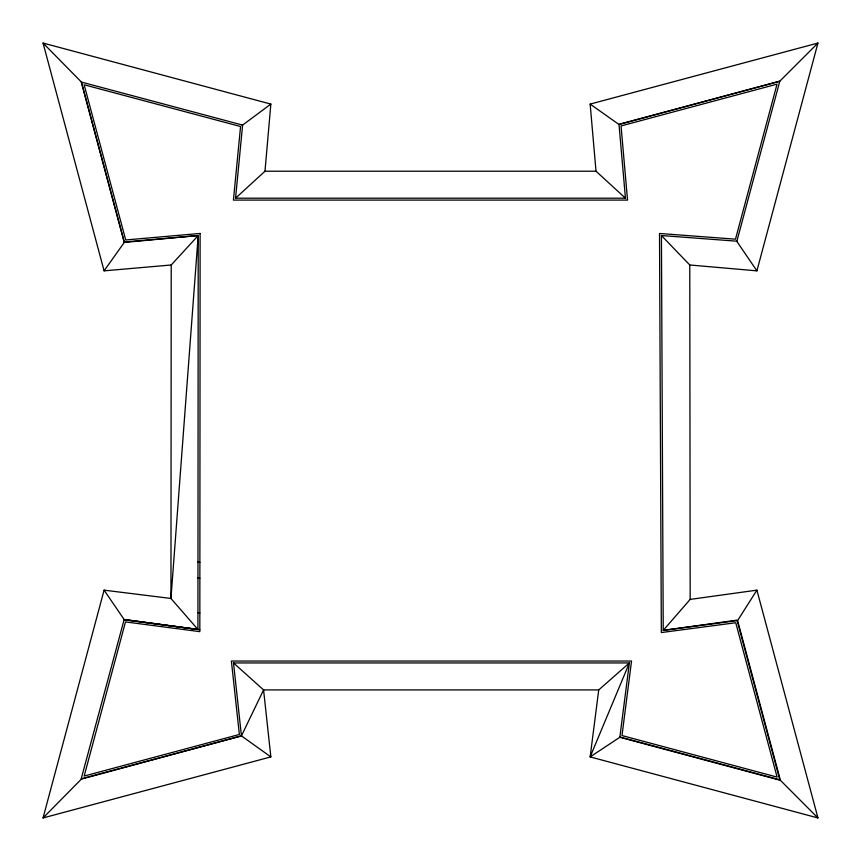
<?xml version="1.0" encoding="UTF-8"?>
<svg xmlns="http://www.w3.org/2000/svg" width="861" height="861" viewBox="0 0 861 861"><rect width="100%" height="100%" fill="white"/><g stroke="black" fill="none" stroke-linecap="round" stroke-linejoin="round"><path stroke-width="1.29" d="M124.07 619.812L197.922 629.466L198.213 235.537L171.221 264.984L170.952 598.47L197.922 629.466L124.145 619.522L104.095 590.151L43.05 817.95L270.849 756.905L263.574 689.919L233.514 662.948L241.435 735.886L270.849 756.905M619.898 736.951L779.808 779.808L737.027 620.135L663.228 630.381L690.167 599.407L756.905 590.151L737.597 620.566L663.228 630.381L661.431 235.537L689.779 264.984L756.905 270.849L817.95 43.05L779.732 81.246L618.994 124.285L625.452 198.191L235.548 198.191L264.984 171.221L270.849 104.095L43.05 43.05L81.429 82.075L124.285 242.006L198.213 235.537L170.952 598.47L104.095 590.151M235.548 198.191L242.608 125.082L270.849 104.095M233.514 662.948L629.38 662.948L598.729 689.919L590.151 756.905L817.95 817.95L756.905 590.151M619.834 737.285L629.38 662.948L590.151 756.905L619.834 737.285L780.4 780.303L817.95 817.95M756.905 270.849L736.822 241.381L779.808 81.192L619.005 124.511L590.151 104.095L817.95 43.05M43.05 817.95L81.386 779.108L241.435 735.886L263.574 689.919L598.729 689.919M43.05 43.05L104.095 270.849L124.264 242.436L198.213 235.537M241.543 735.864L81.192 778.828L124.145 619.522L199.827 629.725M104.095 270.849L171.221 264.984M242.006 125.103L242.608 125.082L81.429 82.075M264.984 171.221L596.016 171.221L625.452 198.191M661.431 235.537L736.93 241.198M197.976 562.082L199.881 562.341M197.965 577.979L199.87 578.226M197.933 612.623L199.849 612.881M737.597 620.566L780.4 780.303M81.289 82.043L124.264 242.436M590.151 104.095L596.016 171.221M689.779 264.984L690.167 599.407M200.118 233.46L199.827 631.64L125.48 621.911L84.174 776.052L239.369 734.476L231.383 661.044L631.543 661.044L621.997 735.542L777.106 777.106L735.746 622.74L661.334 632.555L659.515 233.482L735.498 239.175L777.042 84.141L621.05 125.943L627.54 200.096L233.439 200.096L240.563 126.513L84.13 84.765L125.717 239.971L200.118 233.46"/></g></svg>
